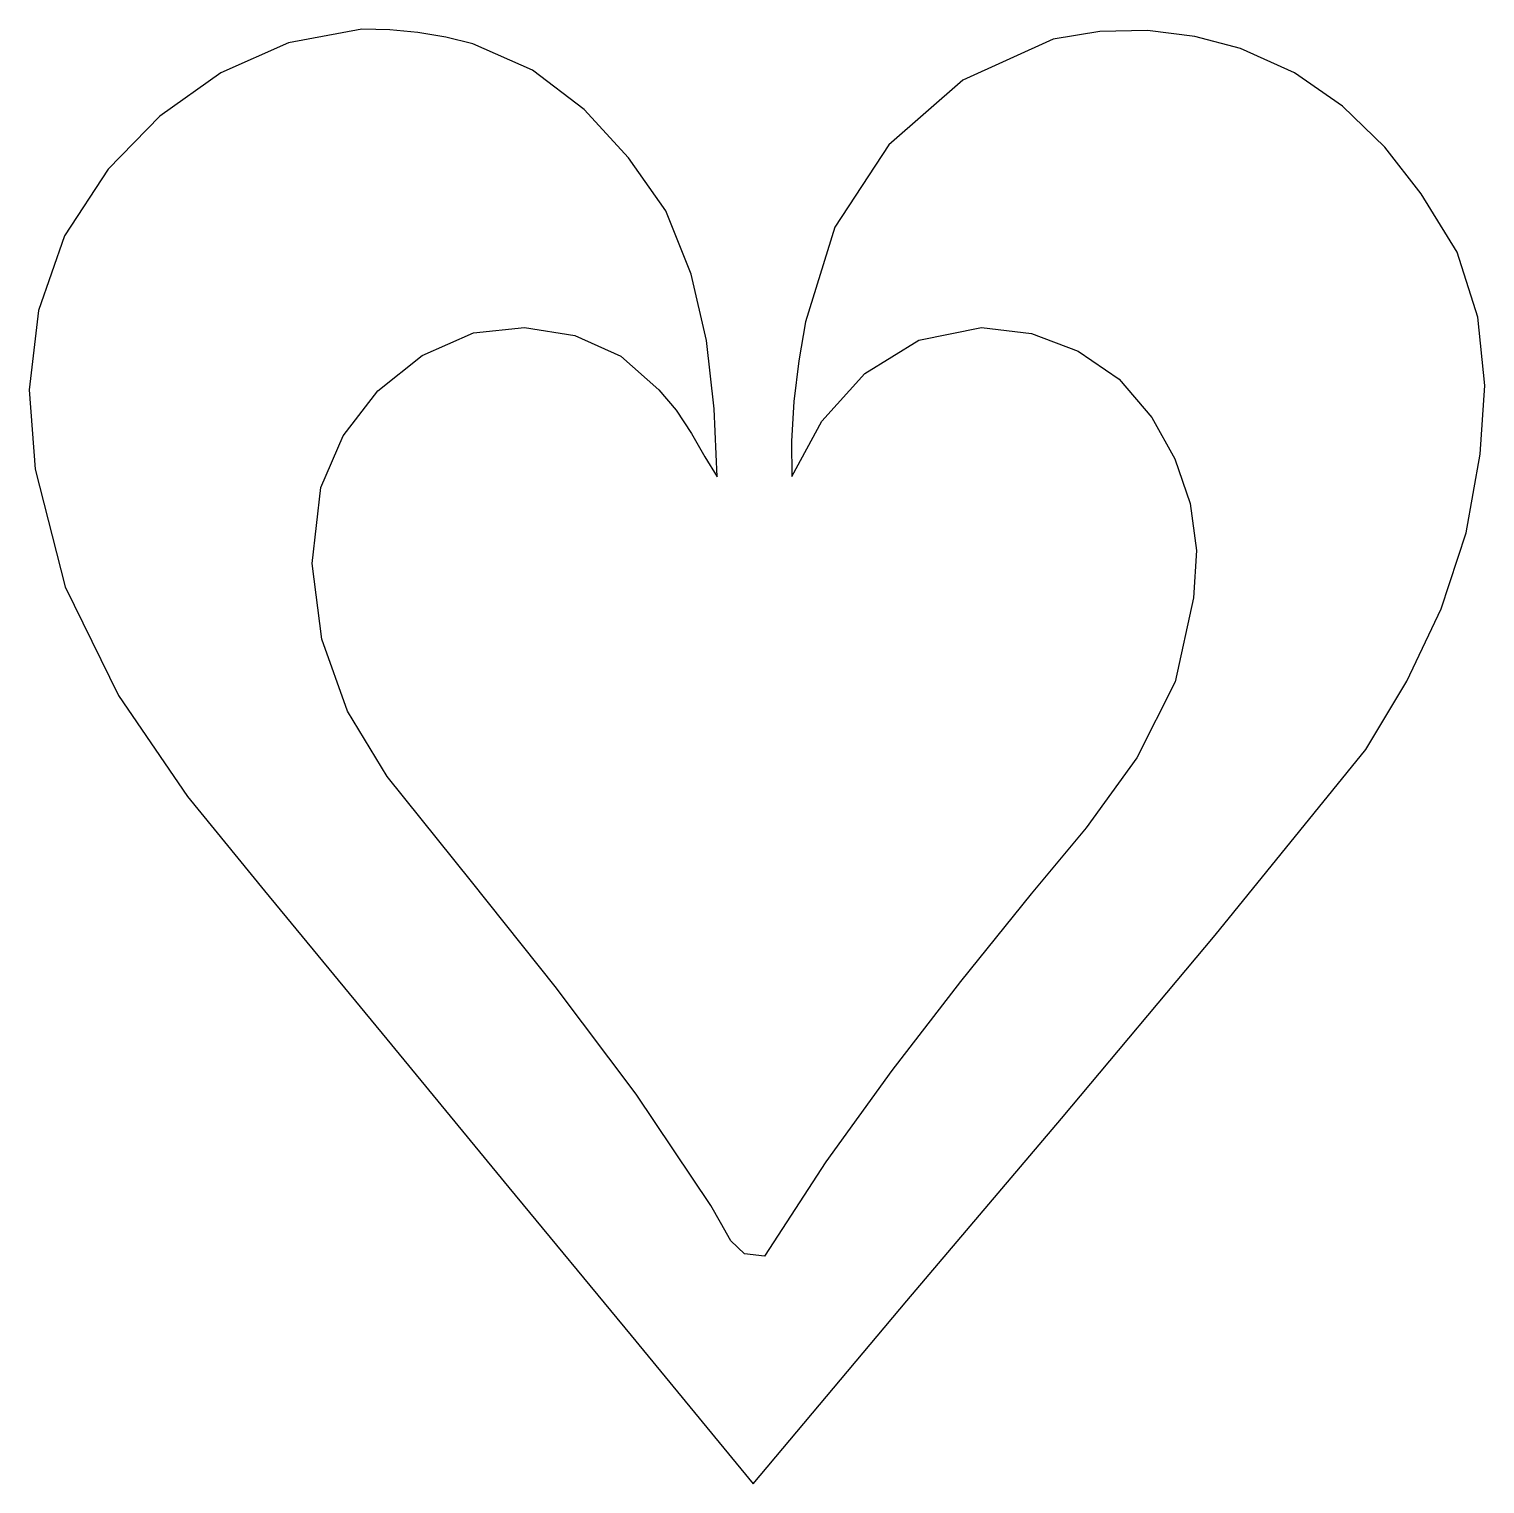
# Model space of a CAD drawing. Extents: x 0 to 245, y 0 to 245.
import ezdxf

# ---------------------------------------------------------------- set-up
doc = ezdxf.new("R2010")
doc.units = 0
doc.layers.add('Layer_1', color=7, linetype='CONTINUOUS')

msp = doc.modelspace()

# ---------------------------------------------------------------- linework, layer by layer
at = {"layer": 'Layer_1', "color": 7}
msp.add_lwpolyline([(56.195848, 244.7146), (43.919, 242.423848), (32.523632, 237.346968), (22.314368, 230.072664), (13.595848, 221.1896), (6.260112, 210.001512), (1.90536, 197.4314), (0.3396, 184.14664), (1.370848, 170.8146), (6.396152, 151.013464), (15.367512, 132.75432), (26.966128, 115.810632), (39.873208, 99.955872), (60.404528, 75.063352), (80.917392, 50.154832), (101.42632, 25.24276), (121.945848, 0.3396), (147.764232, 31.096728), (173.721776, 61.745328), (199.510104, 92.528568), (224.820848, 123.6896), (231.715464, 135.170728), (237.468896, 147.3468), (241.698304, 160.100528), (244.020848, 173.3146), (244.827304, 184.825008), (243.655392, 196.32672), (240.188256, 207.260696), (234.109056, 217.067864), (228.034016, 224.911128), (220.942432, 231.768592), (212.852016, 237.368144), (203.780464, 241.43768), (196.11488, 243.465984), (188.180136, 244.454184), (180.180648, 244.32836), (172.320848, 243.0146), (157.171232, 236.159112), (144.700352, 225.295424), (135.639728, 211.422576), (130.720848, 195.5396), (129.608288, 188.994784), (128.796544, 182.162176), (128.371944, 175.51828), (128.420824, 169.5396), (133.472904, 178.84156), (140.694952, 186.8606), (149.742432, 192.48164), (160.270824, 194.5896), (168.68124, 193.572912), (176.537056, 190.63752), (183.416, 185.89692), (188.895824, 179.4646), (192.78372, 172.521912), (195.308656, 165.00992), (196.377168, 157.150272), (195.895824, 149.1646), (192.794232, 135.094608), (186.3494, 122.32912), (177.862952, 110.558152), (168.636536, 99.471728), (156.780688, 84.717792), (145.200768, 69.776272), (134.141056, 54.461952), (123.845824, 38.5896), (120.48292, 38.98052), (118.166296, 41.183928), (116.439432, 44.221416), (114.845824, 47.1146), (102.271544, 65.828664), (88.70408, 83.871592), (74.607488, 101.54852), (60.445824, 119.1646), (53.82236, 130.162728), (49.492888, 142.25248), (47.864888, 154.929536), (49.345824, 167.6896), (53.098352, 176.386744), (58.897008, 183.93672), (66.332568, 189.863136), (74.995824, 193.6896), (83.529928, 194.591224), (91.975128, 193.25928), (99.711928, 189.748744), (106.120824, 184.1146), (109.030968, 180.681448), (111.579952, 176.76772), (113.849376, 172.871176), (115.920824, 169.4896), (115.38036, 180.943592), (114.075056, 192.391576), (111.536392, 203.557328), (107.295824, 214.1646), (101.0002, 223.111992), (93.567784, 231.211416), (84.893136, 237.812432), (74.870824, 242.2646), (70.308664, 243.378664), (65.635456, 244.13312), (60.911176, 244.565824), (56.195848, 244.7146)], dxfattribs=at)

doc.saveas('drawing.dxf')
